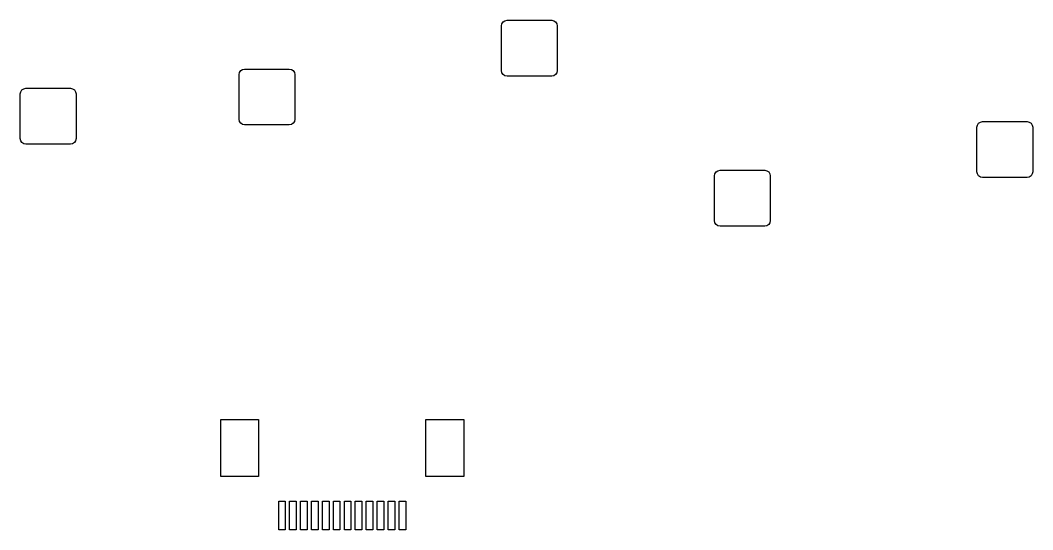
# Model space of a CAD drawing. Extents: x 51 to 257, y -138 to -37.
# Drawn here: x 102.28 to 148.52, y -81.96 to -58.71 of the extents above; entities that cross this region are included whole.
import ezdxf

# ---------------------------------------------------------------- set-up
doc = ezdxf.new("R2010")
doc.units = 0
doc.layers.add('BLACK', color=7, linetype='CONTINUOUS')

msp = doc.modelspace()

# ---------------------------------------------------------------- linework, layer by layer
at = {"layer": 'BLACK', "linetype": 'CONTINUOUS'}
for p, q in [((124.331435, -58.782327), (124.414163, -58.72705)), ((124.414163, -58.72705), (124.511747, -58.707639)), ((124.511747, -58.707639), (126.551747, -58.707639)), ((126.551747, -58.707639), (126.649331, -58.72705)), ((126.649331, -58.72705), (126.732059, -58.782327)), ((124.256747, -58.962639), (124.276158, -58.865055)), ((124.256747, -61.002639), (124.256747, -58.962639)), ((124.276158, -58.865055), (124.331435, -58.782327)), ((126.732059, -58.782327), (126.787336, -58.865055)), ((126.787336, -58.865055), (126.806747, -58.962639)), ((126.806747, -58.962639), (126.806747, -61.002639)), ((112.288852, -61.09057), (112.344129, -61.007842)), ((112.344129, -61.007842), (112.426857, -60.952565)), ((112.426857, -60.952565), (112.524441, -60.933154)), ((112.524441, -60.933154), (114.564441, -60.933154)), ((114.564441, -60.933154), (114.662025, -60.952565)), ((114.662025, -60.952565), (114.744753, -61.007842)), ((114.744753, -61.007842), (114.80003, -61.09057)), ((124.276158, -61.100223), (124.256747, -61.002639)), ((126.806747, -61.002639), (126.787336, -61.100223)), ((112.269441, -61.188154), (112.288852, -61.09057)), ((112.269441, -63.228154), (112.269441, -61.188154)), ((114.80003, -61.09057), (114.819441, -61.188154)), ((114.819441, -61.188154), (114.819441, -63.228154)), ((124.331435, -61.182951), (124.276158, -61.100223)), ((124.414163, -61.238228), (124.331435, -61.182951)), ((124.511747, -61.257639), (124.414163, -61.238228)), ((126.551747, -61.257639), (124.511747, -61.257639)), ((126.649331, -61.238228), (126.551747, -61.257639)), ((126.732059, -61.182951), (126.649331, -61.238228)), ((126.787336, -61.100223), (126.732059, -61.182951)), ((102.276, -62.068), (102.295411, -61.970416)), ((102.295411, -61.970416), (102.350688, -61.887688)), ((102.350688, -61.887688), (102.433416, -61.832411)), ((102.433416, -61.832411), (102.531, -61.813)), ((102.531, -61.813), (104.571, -61.813)), ((104.571, -61.813), (104.668584, -61.832411)), ((104.668584, -61.832411), (104.751312, -61.887688)), ((104.751312, -61.887688), (104.806589, -61.970416)), ((104.806589, -61.970416), (104.826, -62.068)), ((102.276, -64.108), (102.276, -62.068)), ((104.826, -62.068), (104.826, -64.108)), ((112.288852, -63.325738), (112.269441, -63.228154)), ((112.344129, -63.408466), (112.288852, -63.325738)), ((114.80003, -63.325738), (114.744753, -63.408466)), ((114.819441, -63.228154), (114.80003, -63.325738)), ((146.049104, -63.406555), (146.131832, -63.351278)), ((146.131832, -63.351278), (146.229416, -63.331867)), ((146.229416, -63.331867), (148.269416, -63.331867)), ((148.269416, -63.331867), (148.367, -63.351278)), ((148.367, -63.351278), (148.449728, -63.406555)), ((112.426857, -63.463743), (112.344129, -63.408466)), ((112.524441, -63.483154), (112.426857, -63.463743)), ((114.564441, -63.483154), (112.524441, -63.483154)), ((114.662025, -63.463743), (114.564441, -63.483154)), ((114.744753, -63.408466), (114.662025, -63.463743)), ((145.974416, -63.586867), (145.993827, -63.489283)), ((145.974416, -65.626867), (145.974416, -63.586867)), ((145.993827, -63.489283), (146.049104, -63.406555)), ((148.449728, -63.406555), (148.505005, -63.489283)), ((148.505005, -63.489283), (148.524416, -63.586867)), ((148.524416, -63.586867), (148.524416, -65.626867)), ((102.295411, -64.205584), (102.276, -64.108)), ((102.350688, -64.288312), (102.295411, -64.205584)), ((104.806589, -64.205584), (104.751312, -64.288312)), ((104.826, -64.108), (104.806589, -64.205584)), ((102.433416, -64.343589), (102.350688, -64.288312)), ((102.531, -64.363), (102.433416, -64.343589)), ((104.571, -64.363), (102.531, -64.363)), ((104.668584, -64.343589), (104.571, -64.363)), ((104.751312, -64.288312), (104.668584, -64.343589)), ((134.006521, -65.714798), (134.061798, -65.63207)), ((134.061798, -65.63207), (134.144526, -65.576793)), ((134.144526, -65.576793), (134.24211, -65.557382)), ((134.24211, -65.557382), (136.28211, -65.557382)), ((136.28211, -65.557382), (136.379694, -65.576793)), ((136.379694, -65.576793), (136.462422, -65.63207)), ((136.462422, -65.63207), (136.517699, -65.714798)), ((145.993827, -65.724451), (145.974416, -65.626867)), ((148.524416, -65.626867), (148.505005, -65.724451)), ((133.98711, -65.812382), (134.006521, -65.714798)), ((133.98711, -67.852382), (133.98711, -65.812382)), ((136.517699, -65.714798), (136.53711, -65.812382)), ((136.53711, -65.812382), (136.53711, -67.852382)), ((146.049104, -65.807179), (145.993827, -65.724451)), ((146.131832, -65.862456), (146.049104, -65.807179)), ((146.229416, -65.881867), (146.131832, -65.862456)), ((148.269416, -65.881867), (146.229416, -65.881867)), ((148.367, -65.862456), (148.269416, -65.881867)), ((148.449728, -65.807179), (148.367, -65.862456)), ((148.505005, -65.724451), (148.449728, -65.807179)), ((134.006521, -67.949966), (133.98711, -67.852382)), ((134.061798, -68.032694), (134.006521, -67.949966)), ((136.517699, -67.949966), (136.462422, -68.032694)), ((136.53711, -67.852382), (136.517699, -67.949966)), ((134.144526, -68.087971), (134.061798, -68.032694)), ((134.24211, -68.107382), (134.144526, -68.087971)), ((136.28211, -68.107382), (134.24211, -68.107382)), ((136.379694, -68.087971), (136.28211, -68.107382)), ((136.462422, -68.032694), (136.379694, -68.087971)), ((111.430922, -79.532), (111.430922, -76.932)), ((111.430922, -76.932), (113.16092, -76.932)), ((113.16092, -76.932), (113.16092, -79.532)), ((120.801001, -79.532), (120.801001, -76.932)), ((120.801001, -76.932), (122.530999, -76.932)), ((122.530999, -76.932), (122.530999, -79.532)), ((113.16092, -79.532), (111.430922, -79.532)), ((122.530999, -79.532), (120.801001, -79.532)), ((114.080897, -81.96201), (114.080897, -80.66201)), ((114.080897, -80.66201), (114.380897, -80.66201)), ((114.380897, -80.66201), (114.380897, -81.96201)), ((114.581024, -81.96201), (114.581024, -80.66201)), ((114.581024, -80.66201), (114.881024, -80.66201)), ((114.881024, -80.66201), (114.881024, -81.96201)), ((115.080897, -81.96201), (115.080897, -80.66201)), ((115.080897, -80.66201), (115.380897, -80.66201)), ((115.380897, -80.66201), (115.380897, -81.96201)), ((115.581024, -81.96201), (115.581024, -80.66201)), ((115.581024, -80.66201), (115.881024, -80.66201)), ((115.881024, -80.66201), (115.881024, -81.96201)), ((116.080897, -81.96201), (116.080897, -80.66201)), ((116.080897, -80.66201), (116.380897, -80.66201)), ((116.380897, -80.66201), (116.380897, -81.96201)), ((116.581024, -81.96201), (116.581024, -80.66201)), ((116.581024, -80.66201), (116.881024, -80.66201)), ((116.881024, -80.66201), (116.881024, -81.96201)), ((117.080897, -81.96201), (117.080897, -80.66201)), ((117.080897, -80.66201), (117.380897, -80.66201)), ((117.380897, -80.66201), (117.380897, -81.96201)), ((117.581024, -81.96201), (117.581024, -80.66201)), ((117.581024, -80.66201), (117.881024, -80.66201)), ((117.881024, -80.66201), (117.881024, -81.96201)), ((118.080897, -81.96201), (118.080897, -80.66201)), ((118.080897, -80.66201), (118.380897, -80.66201)), ((118.380897, -80.66201), (118.380897, -81.96201)), ((118.581024, -81.96201), (118.581024, -80.66201)), ((118.581024, -80.66201), (118.881024, -80.66201)), ((118.881024, -80.66201), (118.881024, -81.96201)), ((119.080897, -81.96201), (119.080897, -80.66201)), ((119.080897, -80.66201), (119.380897, -80.66201)), ((119.380897, -80.66201), (119.380897, -81.96201)), ((119.581024, -81.96201), (119.581024, -80.66201)), ((119.581024, -80.66201), (119.881024, -80.66201)), ((119.881024, -80.66201), (119.881024, -81.96201)), ((114.380897, -81.96201), (114.080897, -81.96201)), ((114.881024, -81.96201), (114.581024, -81.96201)), ((115.380897, -81.96201), (115.080897, -81.96201)), ((115.881024, -81.96201), (115.581024, -81.96201)), ((116.380897, -81.96201), (116.080897, -81.96201)), ((116.881024, -81.96201), (116.581024, -81.96201)), ((117.380897, -81.96201), (117.080897, -81.96201)), ((117.881024, -81.96201), (117.581024, -81.96201)), ((118.380897, -81.96201), (118.080897, -81.96201)), ((118.881024, -81.96201), (118.581024, -81.96201)), ((119.380897, -81.96201), (119.080897, -81.96201)), ((119.881024, -81.96201), (119.581024, -81.96201))]:
    msp.add_line(p, q, dxfattribs=at)

doc.saveas('drawing.dxf')
